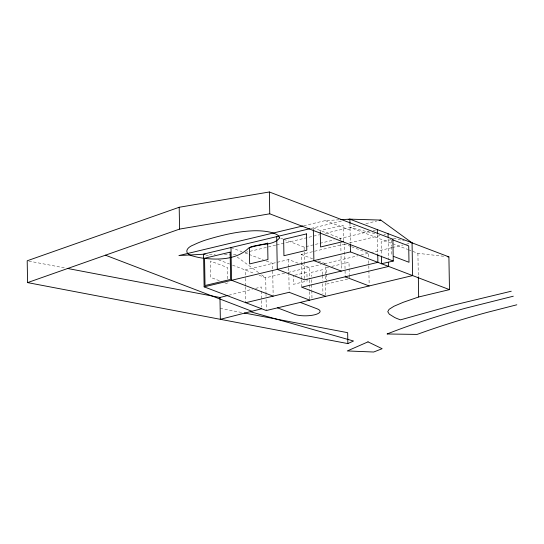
<?xml version="1.0" encoding="UTF-8"?>
<svg xmlns="http://www.w3.org/2000/svg" width="544" height="544" viewBox="0 0 544 544"><rect width="100%" height="100%" fill="white"/><g stroke="black" fill="none" stroke-linecap="round" stroke-linejoin="round"><path stroke-width="0.41" stroke-dasharray="2.72 2.04" d="M228.881 295.208L252.375 289.218M255.619 288.388L261.29 286.94L261.351 290.299M303.763 225.746L325.258 220.612L339.218 219.79M310.862 228.473L342.57 220.905M236.103 254.64L231.941 254.959M245.194 252.464L275.781 245.16M276.61 244.963L319.6 234.695M325.387 233.315L355.15 226.202M365.894 223.638L376.645 221.068M283.764 239.319L304.13 247.078L334.213 239.897M339.096 238.728L369.179 231.547M373.198 230.588L375.686 229.99M301.58 278.8L301.158 254.449L345.426 243.882M349.527 242.903L379.855 235.654M383.955 234.675L385.594 234.287M298.092 263.194L288.599 259.576L245.154 269.953L245.283 277.508M284.573 273.285L265.717 277.787L258.597 275.074M288.041 272.456L321.15 264.547M324.414 263.765L357.945 255.762M360.794 255.082L369.886 252.906M370.716 252.708L391.551 247.731M392.374 247.54L403.029 244.99M406.314 244.208L409.591 243.426M294.821 275.216L306.932 272.326L307.027 277.882M328.59 267.158L326.142 267.743L326.244 273.469M331.86 266.376L349.01 262.276L349.112 268.008M347.664 279.038L326.427 284.111L326.366 280.84M391.326 239.578L381.16 241.91L381.392 255.34M209.399 254.279L215.247 254.456M224.427 254.728L231.105 254.932M408.428 249.716L417.908 253.327L445.556 256.496M28.866 261.1L64.75 267.934M220.157 308.4L242.658 312.684M374.802 233.6L349.969 227.44L407.64 249.417M393.428 238.218L404.287 240.917M325.258 220.612L350.078 230.071M350.798 246.432L344.604 244.072L345.175 276.814M351.574 246.731L368.601 253.218L368.676 257.414M280.629 238.122L282.975 239.02M301.158 254.449L312.766 258.876M318.186 260.936L325.149 263.595M301.26 264.398L309.169 267.41L309.373 279.16M230.996 247.547L241.985 251.736M245.126 252.933L248.268 254.13M249.05 254.429L263.174 259.808M266.315 261.004L272.592 263.398L273.149 295.297M205.911 255L209.066 256.204M218.47 259.787L229.52 263.996M232.594 265.166L253.912 273.292M219.334 280.711L210.766 277.447L210.48 261.079L227.616 267.607L227.814 279.065M224.788 282.792L227.902 283.975L227.875 282.343M237.164 257.013L258.917 272.843M261.637 274.822L265.717 277.787L265.996 293.74M417.908 253.327L418.302 275.992M391.585 240.19L391.687 245.922M391.7 246.738L391.857 255.741M388.144 238.734L388.511 259.719M377.4 234.641L377.733 253.946M368.73 260.773L368.805 264.969M368.818 265.812L369.145 284.281M349.962 223.353L350.316 243.501M349.126 268.824L349.221 274.557M349.234 275.373L349.282 277.828M343.38 240.713L343.108 225.162L320.239 230.622L320.266 232.261M340.748 240.02L340.721 238.34L313.296 227.895L313.33 229.575M340.809 243.379L340.972 252.613M341.027 255.972L341.265 269.402M326.257 274.292L326.352 280.017M325.21 266.954L325.353 275.346M325.366 276.189L325.468 282.064M325.489 282.9L325.72 296.337M322.585 274.666L322.504 269.708L311.522 272.326L311.596 276.461M322.599 275.495L322.687 280.452M322.748 283.764L322.918 293.685M311.651 279.766L311.726 283.9M311.739 284.73L311.828 289.687M311.841 290.516L311.984 298.785M309.386 280.004L309.577 290.918M309.59 291.754L309.74 300.152M307.04 278.678L307.081 281.058L293.359 284.335L293.209 275.604M304.13 247.078L304.205 251.28M304.218 252.117L304.701 279.82M301.594 279.636L301.73 287.191M288.599 259.576L288.735 267.131M288.748 267.968L289.17 292.318M266.009 294.576L266.036 296.256M266.098 299.615L266.274 309.692M261.365 291.142L261.644 307.088M245.296 278.344L245.432 285.906M245.446 286.742L245.725 302.695"/><path stroke-width="0.82" d="M381.412 256.183L381.541 263.738L393.271 261.045L392.89 239.217L269.368 191.984L179.194 207.264L27.2 260.78L27.581 282.608L347.854 343.59L353.505 341L250.247 311.685M27.581 282.608L179.574 229.092L269.749 213.812L393.271 261.045M340.857 219.688L349.887 219.157L448.909 256.884L449.48 289.626L418.669 296.983L403.376 302.246L393.917 306.272L389.103 309.325L387.756 311.678L389.307 314.174L394.733 317.533A67.442 20.053 -1 0 0 400.527 319.838L452.574 305.34L511.251 291.23M67.252 268.41L219.966 297.486L228.065 295.419M261.671 308.768L220.347 319.314L219.966 297.486M516.8 304.796L487.492 312.297A642.11 190.951 -1 0 0 417.105 334.417L387.049 333.982A624.254 185.64 -1 0 1 464.821 308.394L513.284 296.215M302.933 225.944L178.922 255.558L205.224 254.157M310.046 228.67L203.558 254.102L204.129 286.844L266.288 310.529L412.624 275.577L412.053 242.842L380.78 220.082L349.887 219.157L348.235 219.552M379.127 220.476L380.78 220.082M343.393 241.529L320.525 246.99L320.266 232.261M204.129 286.844L350.458 251.899L449.48 289.626M245.725 302.695L289.17 292.318L309.74 300.152M447.229 256.693L448.909 256.884M244.324 312.997L347.664 332.676L347.854 343.59M410.496 242.454L412.053 242.842M392.346 239.666L408.707 245.902L408.993 262.276L393.414 256.34M341.292 271.082L313.874 260.637L313.33 229.575M345.175 276.814L369.172 285.96M325.72 296.337L301.73 287.191L388.627 266.438L388.552 262.242M300.308 302.403L317.254 308.863A14.239 4.236 -1 0 1 314.398 314.84A14.239 4.236 -1 0 1 294.467 314.303L277.515 307.85M273.163 296.14L231.567 280.289L230.996 247.547M105.454 255.19L251.906 311.263M418.316 276.835L418.669 296.983M388.056 233.696L388.117 237.055M377.312 229.602L377.386 233.798M377.747 254.789L377.883 262.344L304.701 279.82L277.284 269.375L276.712 236.633M349.887 219.157L349.962 223.353M350.329 244.338L350.458 251.899M269.368 191.984L269.749 213.812M179.194 207.264L179.574 229.092M279.602 237.837C273.251 246.554 257.849 242.984 248.839 247.914C238.632 258.053 223.326 259.821 209.569 258.822A33.198 9.874 -1 0 1 201.851 258.012A32.742 9.738 -1 0 1 194.147 256.36C183.688 254.34 185.13 247.935 193.984 244.746A99.844 29.689 -1 0 1 196.561 243.542A98.546 29.301 -1 0 1 205.503 240.088C221.456 235.198 237.932 231.227 254.68 230.744A24.874 7.398 -1 0 1 272.204 232.696L275.25 233.798A27.567 8.201 -1 0 1 278.168 235.511L279.602 237.837M368.009 341.863L347.276 350.948L373.708 352.016L382.153 348.704L368.009 341.863M230.16 252.137L204.551 258.25L205.027 285.532L230.636 279.419L230.16 252.137M267.662 243.175L249.37 247.547L249.655 263.915L267.947 259.549L267.662 243.175M306.517 233.9L283.648 239.36L283.934 255.728L306.802 250.267L306.517 233.9"/></g></svg>
